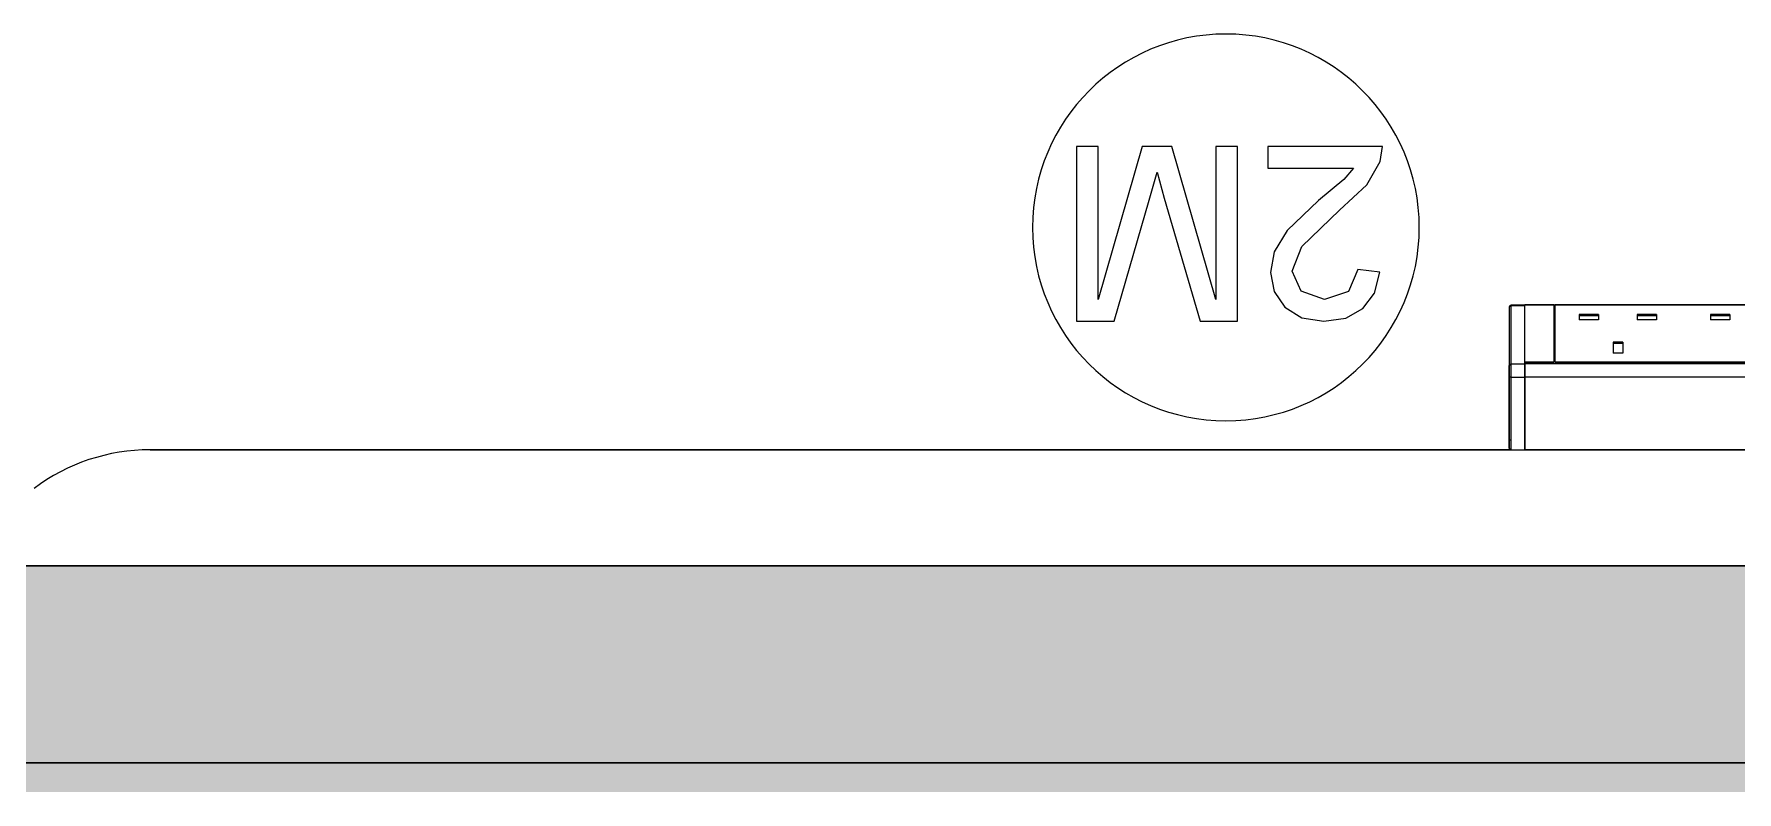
# Model space of a CAD drawing. Header units: millimetres. Extents: x 155927 to 317870, y -36033 to 97293.
# Drawn here: x 167232 to 168112, y 20991 to 21383 of the extents above; entities that cross this region are included whole.
import ezdxf

# ---------------------------------------------------------------- set-up
doc = ezdxf.new("R2010")
doc.units = ezdxf.units.MM
doc.header["$MEASUREMENT"] = 0
for name, color, linetype, lineweight in [('A-WALL-PATT', 7, 'CONTINUOUS', 9), ('I-FURN', 8, 'CONTINUOUS', 9), ('I-WALL', 7, 'CONTINUOUS', 9)]:
    doc.layers.add(name, color=color, linetype=linetype, lineweight=lineweight)

msp = doc.modelspace()

# ---------------------------------------------------------------- hatches: boundary and pattern name
at = {"layer": 'A-WALL-PATT'}
for points in [[(178998.83, 21005.61), (178998.83, 21107.61), (166470.83, 21107.61), (166470.83, 21005.61), (178727.98, 21005.61)], [(169268.83, 20990.61), (169283.83, 20990.61), (169283.83, 21005.61), (162752.83, 21005.61), (162752.83, 20990.61), (169104.87, 20990.61)]]:
    msp.add_hatch(color=256, dxfattribs=at).paths.add_polyline_path(points, flags=0)

# ---------------------------------------------------------------- linework, layer by layer
at = {"layer": 'I-FURN'}
for p, q in [((167782.18, 21324.48), (167770.88, 21324.48)), ((167770.88, 21324.48), (167770.88, 21234.07)), ((167804.89, 21324.48), (167782.18, 21245.37)), ((167782.18, 21245.37), (167782.18, 21324.48)), ((167820.21, 21324.48), (167804.89, 21324.48)), ((167842.92, 21245.37), (167820.21, 21324.48)), ((167854.22, 21324.48), (167842.92, 21324.48)), ((167842.92, 21324.48), (167842.92, 21245.37)), ((167854.22, 21234.07), (167854.22, 21324.48)), ((167929.09, 21324.48), (167869.76, 21324.48)), ((167869.76, 21324.48), (167869.76, 21313.18)), ((167927.88, 21316.69), (167929.09, 21324.48)), ((167921.02, 21304.69), (167927.88, 21316.69)), ((167808.51, 21296.69), (167812.55, 21311.1)), ((167812.55, 21311.1), (167816.28, 21297.79)), ((167869.76, 21313.18), (167914.15, 21313.18)), ((167909.05, 21307.43), (167896.05, 21296.55)), ((167914.15, 21313.18), (167909.05, 21307.43)), ((167816.28, 21297.79), (167834.78, 21234.07)), ((167906.87, 21291.59), (167921.02, 21304.69)), ((167790.32, 21234.07), (167808.51, 21296.69)), ((167896.05, 21296.55), (167879.86, 21281.07)), ((167887.35, 21272.76), (167906.87, 21291.59)), ((167879.86, 21281.07), (167873.18, 21269.99)), ((167882.48, 21259.96), (167887.35, 21272.76)), ((167873.18, 21269.99), (167871.18, 21259.27)), ((167871.18, 21259.27), (167873.04, 21249.42)), ((167887.08, 21249.59), (167882.48, 21259.96)), ((167916.38, 21260.91), (167911.62, 21249.5)), ((167927.68, 21259.49), (167916.38, 21260.91)), ((167924.94, 21248.56), (167927.68, 21259.49)), ((167873.04, 21249.42), (167878.62, 21241.31)), ((167899.1, 21245.37), (167887.08, 21249.59)), ((167911.62, 21249.5), (167899.1, 21245.37)), ((167919.02, 21240.58), (167924.94, 21248.56)), ((167878.62, 21241.31), (167887.41, 21235.88)), ((167887.41, 21235.88), (167898.85, 21234.07)), ((167898.85, 21234.07), (167910.22, 21235.69)), ((167910.22, 21235.69), (167919.02, 21240.58)), ((167994.66, 21241.45), (167994.66, 21211.17)), ((167994.66, 21241.45), (167994.66, 21211.17)), ((167994.89, 21242.08), (167994.91, 21242.11)), ((168002.66, 21242.45), (167995.66, 21242.45)), ((167995.66, 21242.27), (167995.66, 21242.45)), ((168002.66, 21242.45), (167995.66, 21242.45)), ((168002.66, 21242.45), (167995.66, 21242.45)), ((167995.66, 21211.99), (167995.66, 21242.27)), ((167995.66, 21242.27), (168002.66, 21242.27)), ((168002.66, 21242.27), (168002.66, 21242.45)), ((168002.66, 21211.99), (168002.66, 21242.27)), ((168002.72, 21242.65), (168017.72, 21242.65)), ((168002.72, 21212.82), (168002.72, 21242.65)), ((168166.68, 21242.45), (168002.78, 21242.45)), ((168017.72, 21242.65), (168017.72, 21212.82)), ((168017.72, 21242.27), (168018.22, 21242.27)), ((168018.22, 21242.65), (168151.22, 21242.65)), ((168018.22, 21242.65), (168018.22, 21212.82)), ((168030.83, 21237.62), (168030.83, 21234.76)), ((168040.83, 21237.62), (168030.83, 21237.62)), ((168040.83, 21236.88), (168030.83, 21236.88)), ((168040.83, 21237.62), (168040.83, 21234.76)), ((168060.83, 21237.62), (168060.83, 21234.76)), ((168070.83, 21237.62), (168060.83, 21237.62)), ((168070.83, 21236.88), (168060.83, 21236.88)), ((168070.83, 21237.62), (168070.83, 21234.76)), ((168098.62, 21237.62), (168098.62, 21234.76)), ((168108.62, 21237.62), (168098.62, 21237.62)), ((168108.62, 21236.88), (168098.62, 21236.88)), ((168108.62, 21237.62), (168108.62, 21234.76)), ((167770.88, 21234.07), (167790.32, 21234.07)), ((167834.78, 21234.07), (167854.22, 21234.07)), ((168040.83, 21234.76), (168030.83, 21234.76)), ((168070.83, 21234.76), (168060.83, 21234.76)), ((168108.62, 21234.76), (168098.62, 21234.76)), ((168048.33, 21223.28), (168048.33, 21217.55)), ((168053.33, 21223.28), (168048.33, 21223.28)), ((168053.33, 21222.55), (168048.33, 21222.55)), ((168053.33, 21223.28), (168053.33, 21217.55)), ((167994.66, 21172.6), (167994.66, 21211.17)), ((167994.66, 21211.17), (167994.66, 21205.63)), ((167995.66, 21205.07), (167995.66, 21211.99)), ((167995.66, 21211.99), (168002.66, 21211.99)), ((168002.66, 21205.07), (168002.66, 21211.99)), ((168017.72, 21212.82), (168002.72, 21212.82)), ((168002.72, 21212.82), (168002.72, 21210.37)), ((168002.78, 21212.62), (168017.72, 21212.62)), ((168002.78, 21211.99), (168002.78, 21212.62)), ((168002.78, 21211.99), (168002.78, 21205.07)), ((168166.68, 21211.99), (168002.78, 21211.99)), ((168151.22, 21212.82), (168018.22, 21212.82)), ((168018.22, 21212.62), (168151.22, 21212.62)), ((168053.33, 21217.55), (168048.33, 21217.55)), ((167994.66, 21205.63), (167994.66, 21168.61)), ((167995.66, 21167.61), (167995.66, 21205.07)), ((167995.66, 21205.07), (168002.66, 21205.07)), ((168002.66, 21167.61), (168002.66, 21205.07)), ((168002.78, 21205.07), (168002.78, 21167.61)), ((168166.68, 21205.07), (168002.78, 21205.07)), ((167291.96, 21167.61), (167995.66, 21167.61)), ((167995.66, 21167.61), (167291.96, 21167.61)), ((167995.66, 21172.6), (167994.66, 21172.6)), ((167994.66, 21168.61), (167994.66, 21172.6)), ((167994.66, 21168.61), (167994.66, 21168.6)), ((167995.66, 21167.61), (168002.66, 21167.61)), ((167995.66, 21167.6), (168002.66, 21167.6)), ((168166.68, 21167.61), (168002.78, 21167.61)), ((168002.78, 21167.6), (168166.68, 21167.6))]:
    msp.add_line(p, q, dxfattribs=at)
at = {"layer": 'I-FURN', "flags": 128}
for points in [[(167995.16, 21242.31), (167995.19, 21242.33), (167995.23, 21242.35), (167995.26, 21242.37), (167995.3, 21242.38), (167995.34, 21242.39), (167995.38, 21242.41), (167995.41, 21242.42), (167995.45, 21242.43), (167995.49, 21242.43), (167995.53, 21242.44), (167995.57, 21242.44), (167995.61, 21242.45), (167995.65, 21242.45), (167995.66, 21242.45)], [(167994.66, 21211.17), (167994.66, 21211.08), (167994.66, 21210.98), (167994.66, 21210.87), (167994.66, 21210.76), (167994.66, 21210.65), (167994.66, 21210.53), (167994.66, 21210.41), (167994.66, 21210.28), (167994.66, 21210.15), (167994.66, 21210.02), (167994.66, 21209.88), (167994.66, 21209.74), (167994.66, 21209.6), (167994.66, 21209.45), (167994.66, 21209.3), (167994.66, 21209.15), (167994.66, 21209), (167994.66, 21208.84), (167994.66, 21208.69), (167994.66, 21208.53), (167994.66, 21208.37), (167994.66, 21208.21), (167994.66, 21208.05), (167994.66, 21207.89), (167994.66, 21207.73), (167994.66, 21207.57), (167994.66, 21207.41), (167994.66, 21207.26), (167994.66, 21207.1), (167994.66, 21206.94), (167994.66, 21206.79), (167994.66, 21206.63), (167994.66, 21206.48), (167994.66, 21206.33), (167994.66, 21206.19), (167994.66, 21206.05), (167994.66, 21205.91), (167994.66, 21205.77), (167994.66, 21205.63)], [(167994.66, 21205.63), (167994.66, 21202.85), (167994.66, 21200.15), (167994.66, 21197.54), (167994.66, 21195.02), (167994.66, 21192.59), (167994.66, 21190.26), (167994.66, 21188.03), (167994.66, 21185.91), (167994.66, 21183.89), (167994.66, 21181.99), (167994.66, 21180.2), (167994.66, 21178.53), (167994.66, 21176.98), (167994.66, 21175.55), (167994.66, 21174.25), (167994.66, 21173.08), (167994.66, 21172.03), (167994.66, 21171.12), (167994.66, 21170.34), (167994.66, 21169.69), (167994.66, 21169.18), (167994.66, 21168.8), (167994.66, 21168.61)], [(167994.66, 21168.6), (167994.66, 21168.61), (167994.66, 21168.62), (167994.66, 21168.63), (167994.66, 21168.65), (167994.66, 21168.68), (167994.66, 21168.72), (167994.66, 21168.76), (167994.66, 21168.81), (167994.66, 21168.86), (167994.66, 21168.92), (167994.66, 21168.98), (167994.66, 21169.05), (167994.66, 21169.13), (167994.66, 21169.21), (167994.66, 21169.3), (167994.66, 21169.39), (167994.66, 21169.49), (167994.66, 21169.6), (167994.66, 21169.7), (167994.66, 21169.82), (167994.66, 21169.93), (167994.66, 21170.05), (167994.66, 21170.18), (167994.66, 21170.31), (167994.66, 21170.44), (167994.66, 21170.58), (167994.66, 21170.72), (167994.66, 21170.86), (167994.66, 21171), (167994.66, 21171.15), (167994.66, 21171.3), (167994.66, 21171.46), (167994.66, 21171.61), (167994.66, 21171.77), (167994.66, 21171.92), (167994.66, 21172.08), (167994.66, 21172.24), (167994.66, 21172.4), (167994.66, 21172.56), (167994.66, 21172.6)], [(167995.66, 21167.6), (167995.62, 21167.6), (167995.58, 21167.61), (167995.54, 21167.61), (167995.5, 21167.62), (167995.46, 21167.62), (167995.42, 21167.63), (167995.39, 21167.64), (167995.35, 21167.65), (167995.31, 21167.67), (167995.27, 21167.68), (167995.24, 21167.7), (167995.2, 21167.72), (167995.17, 21167.73), (167995.13, 21167.76), (167995.1, 21167.78), (167995.07, 21167.8), (167995.03, 21167.82), (167995, 21167.85), (167994.97, 21167.88), (167994.95, 21167.91), (167994.92, 21167.93), (167994.89, 21167.97), (167994.87, 21168), (167994.84, 21168.03), (167994.82, 21168.06), (167994.8, 21168.1), (167994.78, 21168.13), (167994.76, 21168.17), (167994.75, 21168.2), (167994.73, 21168.24), (167994.72, 21168.28), (167994.7, 21168.32), (167994.69, 21168.35), (167994.68, 21168.39), (167994.68, 21168.43), (167994.67, 21168.47), (167994.67, 21168.51), (167994.66, 21168.55), (167994.66, 21168.59), (167994.66, 21168.6)]]:
    msp.add_lwpolyline(points, dxfattribs=at)
at = {"layer": 'I-FURN'}
for centre, start, end in [((167848.15, 21282.6), 0, 180), ((167848.15, 21282.6), 180, 0), ((167291.96, 21067.61), 90, 126.8699), ((167291.96, 21067.61), 90, 126.8699)]:
    msp.add_arc(centre, 100, start, end, dxfattribs=at)
for centre, ratio, start_param, end_param in [((167995.66, 21241.45), 0.819152, 4.712389, 6.283185), ((167995.66, 21211.17), 0.819152, 4.712389, 6.283185), ((167995.66, 21205.63), 0.56467, 0, 1.570796), ((167995.66, 21168.61), 0.998113, 0, 1.570796)]:
    msp.add_ellipse(centre, major_axis=(-1, 0), ratio=ratio, start_param=start_param, end_param=end_param, dxfattribs=at)
at = {"layer": 'I-WALL', "lineweight": 30}
for p, q in [((172683.83, 21107.61), (166470.83, 21107.61)), ((169283.83, 21005.61), (162752.83, 21005.61)), ((166470.83, 21005.61), (169283.83, 21005.61))]:
    msp.add_line(p, q, dxfattribs=at)

doc.saveas('drawing.dxf')
